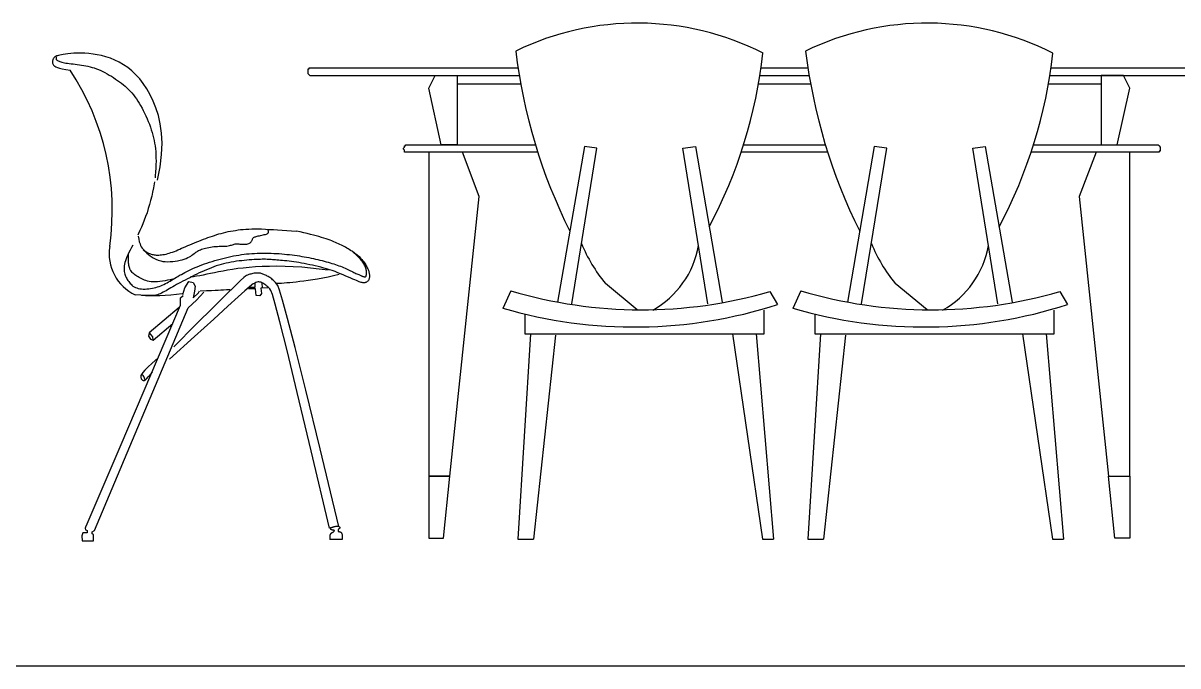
# Model space of a CAD drawing. Header units: millimetres. Extents: x 37301 to 64830, y 24173 to 38860.
# Drawn here: x 57067 to 58911, y 28627 to 29653 of the extents above; entities that cross this region are included whole.
import ezdxf

# ---------------------------------------------------------------- set-up
doc = ezdxf.new("R2010")
doc.units = ezdxf.units.MM
doc.layers.add('www.cad-blocks.net', color=7, linetype='Continuous')

# ---------------------------------------------------------------- blocks, each defined once
blk = doc.blocks.new('A$C30584782')
for p, q in [((8, 774.4), (6.7, 774)), ((9.7, 774.9), (8, 774.4)), ((11.7, 775.4), (9.7, 774.9)), ((14.2, 775.8), (11.7, 775.4)), ((17.2, 776.4), (14.2, 775.8)), ((20.7, 776.9), (17.2, 776.4)), ((24.8, 777.4), (20.7, 776.9)), ((29.4, 777.8), (24.8, 777.4)), ((34.4, 778.2), (29.4, 777.8)), ((39.8, 778.4), (34.4, 778.2)), ((45.6, 778.4), (39.8, 778.4)), ((51.7, 778.3), (45.6, 778.4)), ((58.1, 777.8), (51.7, 778.3)), ((64.8, 777.1), (58.1, 777.8)), ((71.6, 776), (64.8, 777.1)), ((78.5, 774.5), (71.6, 776)), ((85.5, 772.6), (78.5, 774.5)), ((0.1, 765.5), (0, 764.6)), ((0, 764.6), (0, 763.6)), ((0, 763.6), (0.2, 762.6)), ((0.2, 766.4), (0.1, 765.5)), ((0.4, 767.3), (0.2, 766.4)), ((0.2, 762.6), (0.5, 761.6)), ((0.7, 768.1), (0.4, 767.3)), ((0.5, 761.6), (0.9, 760.6)), ((1, 768.8), (0.7, 768.1)), ((0.9, 760.6), (1.6, 759.5)), ((1.4, 769.5), (1, 768.8)), ((1.8, 770.2), (1.4, 769.5)), ((1.6, 759.5), (2.5, 758.5)), ((2.3, 770.8), (1.8, 770.2)), ((2.8, 771.4), (2.3, 770.8)), ((2.5, 758.5), (3.7, 757.5)), ((3.4, 772), (2.8, 771.4)), ((4, 772.5), (3.4, 772)), ((3.7, 757.5), (5.5, 756.5)), ((4.8, 773), (4, 772.5)), ((5.6, 773.5), (4.8, 773)), ((5.5, 756.5), (7.9, 755.4)), ((6.7, 774), (5.6, 773.5)), ((5.9, 772.4), (5.7, 771.3)), ((5.7, 771.3), (5.7, 770.3)), ((5.7, 770.3), (5.8, 769.4)), ((5.8, 769.4), (6.2, 768.6)), ((6.2, 768.6), (6.7, 767.9)), ((6.7, 767.9), (7.4, 767.3)), ((7.4, 767.3), (8.2, 766.7)), ((8.2, 766.7), (9.3, 766.2)), ((9.3, 766.2), (10.5, 765.6)), ((10.5, 765.6), (11.8, 765.1)), ((11.8, 765.1), (13.4, 764.6)), ((13.4, 764.6), (15.1, 764.1)), ((15.1, 764.1), (17.1, 763.6)), ((17.1, 763.6), (19.2, 763.2)), ((19.2, 763.2), (21.6, 762.7)), ((21.6, 762.7), (24.2, 762.3)), ((24.2, 762.3), (26.9, 762)), ((26.9, 762), (29.9, 761.6)), ((29.9, 761.6), (33, 761.2)), ((33, 761.2), (36.3, 760.8)), ((36.3, 760.8), (39.7, 760.4)), ((39.7, 760.4), (43.1, 760)), ((43.1, 760), (46.5, 759.5)), ((46.5, 759.5), (50, 758.9)), ((50, 758.9), (53.4, 758.3)), ((53.4, 758.3), (56.7, 757.5)), ((56.7, 757.5), (60.1, 756.7)), ((60.1, 756.7), (63.5, 755.8)), ((92.6, 770.3), (85.5, 772.6)), ((99.6, 767.4), (92.6, 770.3)), ((106.6, 764), (99.6, 767.4)), ((113.5, 760), (106.6, 764)), ((120.3, 755.4), (113.5, 760)), ((7.9, 755.4), (11.3, 754.4)), ((11.3, 754.4), (15.6, 753.4)), ((15.6, 753.4), (21.2, 752.5)), ((21.2, 752.5), (28.1, 751.5)), ((63.5, 755.8), (66.8, 754.8)), ((66.8, 754.8), (70.2, 753.6)), ((70.2, 753.6), (73.5, 752.3)), ((73.5, 752.3), (77, 750.8)), ((77, 750.8), (80.4, 749.2)), ((80.4, 749.2), (83.9, 747.5)), ((83.9, 747.5), (87.3, 745.6)), ((87.3, 745.6), (90.8, 743.6)), ((90.8, 743.6), (94.2, 741.5)), ((94.2, 741.5), (97.6, 739.4)), ((97.6, 739.4), (100.9, 737.2)), ((126.8, 750.1), (120.3, 755.4)), ((133.2, 744.1), (126.8, 750.1)), ((139.3, 737.3), (133.2, 744.1)), ((409.4, 752.9), (407.8, 752.9)), ((407.8, 752.9), (407.8, 751.2)), ((407.8, 751.2), (407.8, 749.6)), ((407.8, 749.6), (407.8, 747.9)), ((407.8, 747.9), (407.8, 746.2)), ((407.8, 746.2), (409.4, 744.5)), ((411.1, 754.6), (409.4, 754.6)), ((409.4, 754.6), (409.4, 752.9)), ((409.4, 744.5), (411.1, 742.8)), ((743.3, 754.6), (411.1, 754.6)), ((411.1, 742.8), (745.2, 742.8)), ((600.7, 722.7), (610.8, 742.8)), ((610.8, 742.8), (646, 742.8)), ((646, 742.8), (646, 632.1)), ((698.9, 742.8), (745.2, 742.8)), ((743.3, 754.6), (700.7, 754.6)), ((1129.6, 742.8), (1208.1, 742.8)), ((1206.2, 754.6), (1131.3, 754.6)), ((1592.4, 742.8), (1909.4, 742.8)), ((1909.4, 754.6), (1594.2, 754.6)), ((1709.7, 742.8), (1674.5, 742.8)), ((1674.5, 742.8), (1674.5, 632.1)), ((1719.8, 722.7), (1709.7, 742.8)), ((100.9, 737.2), (104.1, 734.9)), ((104.1, 734.9), (107.2, 732.7)), ((107.2, 732.7), (110.2, 730.4)), ((110.2, 730.4), (113.2, 728.1)), ((113.2, 728.1), (116, 725.7)), ((116, 725.7), (118.8, 723.2)), ((118.8, 723.2), (121.5, 720.7)), ((121.5, 720.7), (124.2, 717.9)), ((145.1, 729.8), (139.3, 737.3)), ((150.7, 721.4), (145.1, 729.8)), ((155.9, 712.2), (150.7, 721.4)), ((620.8, 632.1), (600.7, 722.7)), ((646, 729.6), (747.5, 729.6)), ((696.7, 729.6), (747.5, 729.6)), ((1127.3, 729.6), (1210.4, 729.6)), ((1590.2, 729.6), (1674.5, 729.6)), ((1699.7, 632.1), (1719.8, 722.7)), ((124.2, 717.9), (126.7, 715.1)), ((126.7, 715.1), (129.2, 712.1)), ((129.2, 712.1), (131.7, 708.9)), ((131.7, 708.9), (134, 705.6)), ((134, 705.6), (136.4, 702.1)), ((136.4, 702.1), (138.6, 698.5)), ((160.8, 702.1), (155.9, 712.2)), ((165.3, 691), (160.8, 702.1)), ((138.6, 698.5), (140.8, 694.7)), ((140.8, 694.7), (143, 690.8)), ((143, 690.8), (145.1, 686.8)), ((145.1, 686.8), (147.2, 682.6)), ((147.2, 682.6), (149.2, 678.3)), ((169.2, 678.8), (165.3, 691)), ((149.2, 678.3), (151.1, 673.9)), ((151.1, 673.9), (152.9, 669.5)), ((152.9, 669.5), (154.7, 665)), ((154.7, 665), (156.3, 660.6)), ((172.2, 665.5), (169.2, 678.8)), ((174.2, 650.8), (172.2, 665.5)), ((156.3, 660.6), (157.8, 656.2)), ((157.8, 656.2), (159.1, 651.8)), ((159.1, 651.8), (160.4, 647.5)), ((160.4, 647.5), (161.4, 643.3)), ((175, 634.6), (174.2, 650.8)), ((161.4, 643.3), (162.4, 639.1)), ((162.4, 639.1), (163.2, 634.8)), ((163.2, 634.8), (163.8, 630.5)), ((163.8, 630.5), (164.4, 626)), ((174.3, 616.8), (175, 634.6)), ((560.4, 627.1), (562.1, 628.7)), ((560.4, 625.4), (560.4, 627.1)), ((562.1, 628.7), (562.1, 630.4)), ((562.1, 630.4), (563.8, 630.4)), ((563.8, 630.4), (563.8, 632.1)), ((563.8, 632.1), (565.5, 632.1)), ((565.5, 632.1), (771.2, 632.1)), ((646, 632.1), (620.8, 632.1)), ((672.7, 632.1), (771.2, 632.1)), ((849.2, 629.5), (806.5, 380.9)), ((829.1, 378.4), (869.3, 626.9)), ((869.3, 626.9), (849.2, 629.5)), ((1006.4, 626.9), (1026.5, 629.5)), ((1046.6, 378.4), (1006.4, 626.9)), ((1026.5, 629.5), (1069.2, 380.9)), ((1103.4, 632.1), (1234, 632.1)), ((1312, 629.5), (1269.3, 380.9)), ((1291.9, 378.4), (1332.1, 626.9)), ((1332.1, 626.9), (1312, 629.5)), ((1469.2, 626.9), (1489.3, 629.5)), ((1509.4, 378.4), (1469.2, 626.9)), ((1489.3, 629.5), (1532, 380.9)), ((1566.2, 632.1), (1765.1, 632.1)), ((1674.5, 632.1), (1699.7, 632.1)), ((1765.1, 632.1), (1766.8, 630.4)), ((1766.8, 630.4), (1768.5, 628.7)), ((1768.5, 628.7), (1768.5, 627.1)), ((1768.5, 627.1), (1768.5, 625.4)), ((164.4, 626), (164.8, 621.3)), ((164.8, 621.3), (165.1, 616.5)), ((165.1, 616.5), (165.3, 611.4)), ((165.3, 611.4), (165.4, 606.1)), ((171.9, 597.3), (174.3, 616.8)), ((562.1, 623.7), (560.4, 625.4)), ((562.1, 622), (562.1, 623.7)), ((562.1, 620.4), (562.1, 622)), ((563.8, 620.4), (562.1, 620.4)), ((565.5, 620.4), (563.8, 620.4)), ((774.8, 620.4), (565.5, 620.4)), ((654.4, 620.4), (600.7, 620.4)), ((600.7, 620.4), (600.7, 103.6)), ((681.2, 549.9), (654.4, 620.4)), ((774.8, 620.4), (668.9, 620.4)), ((1237.7, 620.4), (1099.5, 620.4)), ((1765.1, 620.4), (1562.4, 620.4)), ((1666.1, 620.4), (1639.3, 549.9)), ((1719.8, 620.4), (1666.1, 620.4)), ((1719.8, 524.7), (1719.8, 620.4)), ((1766.8, 620.4), (1765.1, 620.4)), ((1766.8, 622), (1766.8, 620.4)), ((1768.5, 622), (1766.8, 622)), ((1768.5, 625.4), (1768.5, 623.7)), ((1768.5, 623.7), (1768.5, 622)), ((165.1, 594.8), (164.7, 588.9)), ((165.3, 600.6), (165.1, 594.8)), ((165.4, 606.1), (165.3, 600.6)), ((167.5, 576), (171.9, 597.3)), ((162.9, 573.1), (162.5, 570)), ((164.1, 582.8), (163.8, 579.6)), ((164.7, 588.9), (164.1, 582.8)), ((160, 556.8), (158.5, 550.1)), ((161.3, 563.5), (160, 556.8)), ((162.5, 570), (161.3, 563.5)), ((155, 536.8), (153, 530.3)), ((156.8, 543.5), (155, 536.8)), ((158.5, 550.1), (156.8, 543.5)), ((634.3, 103.6), (681.2, 549.9)), ((1639.3, 549.9), (1686.2, 103.6)), ((148.8, 517.8), (146.6, 511.8)), ((151, 523.9), (148.8, 517.8)), ((153, 530.3), (151, 523.9)), ((1719.8, 103.6), (1719.8, 524.7)), ((142, 500.7), (139.7, 495.4)), ((144.3, 506.1), (142, 500.7)), ((146.6, 511.8), (144.3, 506.1)), ((313.5, 497.8), (318.2, 498)), ((318.2, 498), (323.2, 498)), ((323.2, 498), (328.5, 498)), ((328.5, 498), (334, 497.9)), ((334, 497.9), (339.9, 497.6)), ((137.3, 490.4), (136.3, 488.2)), ((136.6, 486.5), (137.7, 481.5)), ((139.7, 495.4), (137.3, 490.4)), ((137.7, 481.5), (138.7, 477.4)), ((233.9, 478.6), (237.5, 480.1)), ((237.5, 480.1), (241.1, 481.4)), ((241.1, 481.4), (244.7, 482.8)), ((244.7, 482.8), (248.2, 484.1)), ((248.2, 484.1), (251.7, 485.3)), ((251.7, 485.3), (255.3, 486.5)), ((255.3, 486.5), (258.8, 487.7)), ((258.8, 487.7), (262.4, 488.8)), ((262.4, 488.8), (265.9, 489.9)), ((265.9, 489.9), (269.6, 490.9)), ((269.6, 490.9), (273.2, 491.8)), ((273.2, 491.8), (276.9, 492.7)), ((276.9, 492.7), (280.7, 493.6)), ((280.7, 493.6), (284.5, 494.3)), ((284.5, 494.3), (288.3, 495)), ((288.3, 495), (292.3, 495.7)), ((292.3, 495.7), (296.3, 496.3)), ((296.3, 496.3), (300.4, 496.8)), ((300.4, 496.8), (304.6, 497.2)), ((304.6, 497.2), (308.9, 497.5)), ((308.9, 497.5), (313.5, 497.8)), ((318.5, 479.2), (318.8, 480.1)), ((318.8, 480.1), (319.2, 481.1)), ((319.2, 481.1), (319.5, 481.9)), ((319.5, 481.9), (320, 482.7)), ((320, 482.7), (320.5, 483.5)), ((320.5, 483.5), (321.2, 484.1)), ((321.2, 484.1), (322.1, 484.7)), ((322.1, 484.7), (323, 485.2)), ((323, 485.2), (324.2, 485.6)), ((324.2, 485.6), (325.5, 486.1)), ((325.5, 486.1), (326.9, 486.5)), ((326.9, 486.5), (328.6, 486.8)), ((328.6, 486.8), (330.4, 487.2)), ((330.4, 487.2), (332.3, 487.6)), ((332.3, 487.6), (334.3, 487.9)), ((334.3, 487.9), (336.3, 488.3)), ((336.3, 488.3), (338.2, 488.8)), ((338.2, 488.8), (340, 489.2)), ((339.9, 497.6), (346.1, 497.3)), ((340, 489.2), (341.6, 489.8)), ((341.6, 489.8), (342.9, 490.3)), ((342.9, 490.3), (344, 491)), ((344.1, 496.1), (343.2, 497)), ((344, 491), (344.7, 491.7)), ((344.7, 495.1), (344.1, 496.1)), ((345.1, 494.2), (344.7, 495.1)), ((344.7, 491.7), (345.1, 492.5)), ((345.2, 493.3), (345.1, 494.2)), ((345.1, 492.5), (345.2, 493.3)), ((346.1, 497.3), (352.7, 496.9)), ((352.7, 496.9), (359.5, 496.4)), ((359.5, 496.4), (366.6, 495.9)), ((366.6, 495.9), (374, 495.4)), ((374, 495.4), (381.7, 494.9)), ((381.7, 494.9), (389.6, 494.4)), ((395.6, 493.1), (389.6, 494.4)), ((401.3, 491.7), (395.6, 493.1)), ((406.7, 490.5), (401.3, 491.7)), ((411.8, 489.3), (406.7, 490.5)), ((416.6, 488), (411.8, 489.3)), ((421.2, 486.9), (416.6, 488)), ((425.5, 485.7), (421.2, 486.9)), ((429.5, 484.5), (425.5, 485.7)), ((433.3, 483.4), (429.5, 484.5)), ((436.8, 482.2), (433.3, 483.4)), ((440.1, 481), (436.8, 482.2)), ((443.3, 479.9), (440.1, 481)), ((446.2, 478.7), (443.3, 479.9)), ((124.1, 464.2), (122.2, 460.4)), ((126.1, 468.1), (124.1, 464.2)), ((128.2, 472.2), (126.1, 468.1)), ((138.7, 477.4), (139.8, 474)), ((139.8, 474), (140.8, 471.4)), ((140.8, 471.4), (141.9, 469.2)), ((141.9, 469.2), (143, 467.5)), ((143, 467.5), (144.2, 466.1)), ((144.2, 466.1), (145.3, 465)), ((144.7, 464.5), (150.7, 459.3)), ((145.3, 465), (146.4, 463.9)), ((146.4, 463.9), (147.6, 462.9)), ((147.6, 462.9), (148.8, 462)), ((148.8, 462), (149.9, 461.2)), ((149.9, 461.2), (151.1, 460.4)), ((189.2, 460.1), (191.9, 461)), ((191.9, 461), (194.6, 462.1)), ((194.6, 462.1), (197.4, 463.2)), ((197.4, 463.2), (200.2, 464.4)), ((200.2, 464.4), (203.2, 465.7)), ((203.2, 465.7), (206.2, 467)), ((206.2, 467), (209.4, 468.4)), ((209.4, 468.4), (212.7, 469.8)), ((212.7, 469.8), (216.1, 471.3)), ((216.1, 471.3), (219.5, 472.7)), ((219.5, 472.7), (223.1, 474.2)), ((223.1, 474.2), (226.7, 475.7)), ((226.7, 475.7), (230.3, 477.2)), ((229, 460.7), (230.4, 461.6)), ((230.3, 477.2), (233.9, 478.6)), ((230.4, 461.6), (231.8, 462.5)), ((231.8, 462.5), (233.2, 463.3)), ((233.2, 463.3), (234.7, 464)), ((234.7, 464), (236.3, 464.7)), ((236.3, 464.7), (238, 465.4)), ((238, 465.4), (239.9, 466)), ((239.9, 466), (242.1, 466.6)), ((242.1, 466.6), (244.4, 467.3)), ((244.4, 467.3), (246.9, 467.8)), ((246.9, 467.8), (249.5, 468.4)), ((249.5, 468.4), (252.3, 468.9)), ((252.3, 468.9), (255, 469.3)), ((255, 469.3), (257.9, 469.7)), ((257.9, 469.7), (260.7, 469.9)), ((260.7, 469.9), (263.4, 470.1)), ((263.4, 470.1), (266.2, 470.2)), ((266.2, 470.2), (268.8, 470.3)), ((268.8, 470.3), (271.4, 470.4)), ((271.4, 470.4), (273.9, 470.5)), ((273.9, 470.5), (276.3, 470.6)), ((276.3, 470.6), (278.5, 470.7)), ((278.5, 470.7), (280.6, 471)), ((280.6, 471), (282.5, 471.3)), ((282.5, 471.3), (284.3, 471.8)), ((284.3, 471.8), (285.9, 472.2)), ((285.9, 472.2), (287.4, 472.7)), ((287.4, 472.7), (288.9, 473.2)), ((288.9, 473.2), (290.2, 473.6)), ((290.2, 473.6), (291.5, 474)), ((291.5, 474), (292.8, 474.2)), ((292.8, 474.2), (294, 474.3)), ((294, 474.3), (295.2, 474.3)), ((295.2, 474.3), (296.4, 474.2)), ((296.4, 474.2), (297.7, 474)), ((297.7, 474), (299, 473.8)), ((299, 473.8), (300.3, 473.7)), ((300.3, 473.7), (301.8, 473.5)), ((301.8, 473.5), (303.3, 473.4)), ((303.3, 473.4), (305, 473.4)), ((305, 473.4), (306.7, 473.4)), ((306.7, 473.4), (308.5, 473.6)), ((308.5, 473.6), (310.2, 473.8)), ((310.2, 473.8), (311.8, 474.2)), ((311.8, 474.2), (313.4, 474.6)), ((313.4, 474.6), (314.7, 475.2)), ((314.7, 475.2), (315.9, 475.8)), ((315.9, 475.8), (316.8, 476.6)), ((316.8, 476.6), (317.5, 477.4)), ((317.5, 477.4), (318, 478.3)), ((318, 478.3), (318.5, 479.2)), ((449, 477.6), (446.2, 478.7)), ((451.7, 476.4), (449, 477.6)), ((454.2, 475.3), (451.7, 476.4)), ((456.6, 474.2), (454.2, 475.3)), ((459, 473.1), (456.6, 474.2)), ((461.3, 472.1), (459, 473.1)), ((463.5, 471), (461.3, 472.1)), ((465.6, 469.9), (463.5, 471)), ((467.8, 468.7), (465.6, 469.9)), ((469.8, 467.5), (467.8, 468.7)), ((471.9, 466.3), (469.8, 467.5)), ((473.9, 465), (471.9, 466.3)), ((476, 463.7), (473.9, 465)), ((478, 462.3), (476, 463.7)), ((478.7, 462.9), (483, 459.5)), ((115.7, 444.2), (115, 441.5)), ((116.5, 447.1), (115.7, 444.2)), ((117.6, 450.2), (116.5, 447.1)), ((119, 453.4), (117.6, 450.2)), ((120.5, 456.8), (119, 453.4)), ((122.2, 460.4), (120.5, 456.8)), ((121.2, 455.2), (121.3, 457)), ((121.2, 453.3), (121.2, 455.2)), ((121.2, 451.4), (121.2, 453.3)), ((121.2, 449.4), (121.2, 451.4)), ((121.2, 447.4), (121.2, 449.4)), ((121.3, 445.5), (121.2, 447.4)), ((121.4, 443.5), (121.3, 445.5)), ((121.7, 441.6), (121.4, 443.5)), ((150.7, 459.3), (156, 455.1)), ((151.1, 460.4), (152.4, 459.7)), ((152.4, 459.7), (153.6, 459.1)), ((153.6, 459.1), (154.9, 458.6)), ((154.9, 458.6), (156.3, 458.1)), ((156, 455.1), (160.8, 451.9)), ((156.3, 458.1), (157.7, 457.6)), ((157.7, 457.6), (159.1, 457.2)), ((159.1, 457.2), (160.7, 456.9)), ((160.7, 456.9), (162.3, 456.6)), ((160.8, 451.9), (165.1, 449.6)), ((162.3, 456.6), (164, 456.4)), ((164, 456.4), (165.8, 456.3)), ((165.1, 449.6), (169, 447.9)), ((165.8, 456.3), (167.7, 456.3)), ((167.7, 456.3), (169.8, 456.3)), ((169, 447.9), (172.8, 446.8)), ((169.8, 456.3), (171.9, 456.4)), ((171.9, 456.4), (174.2, 456.6)), ((172.8, 446.8), (176.4, 446.2)), ((174.2, 456.6), (176.5, 457)), ((176.4, 446.2), (180.2, 445.8)), ((176.5, 457), (179, 457.4)), ((179, 457.4), (181.5, 457.9)), ((180.2, 445.8), (184, 445.7)), ((181.5, 457.9), (184, 458.5)), ((184, 458.5), (186.6, 459.2)), ((184, 445.7), (188, 445.8)), ((186.6, 459.2), (189.2, 460.1)), ((188, 445.8), (192, 446.1)), ((192, 446.1), (196, 446.5)), ((196, 446.5), (199.9, 447.1)), ((199.9, 447.1), (203.7, 447.9)), ((203.7, 447.9), (207.2, 448.7)), ((207.2, 448.7), (210.5, 449.8)), ((210.5, 449.8), (213.5, 450.9)), ((213.5, 450.9), (216.2, 452.1)), ((216.2, 452.1), (218.6, 453.3)), ((218.6, 453.3), (220.7, 454.7)), ((220.7, 454.7), (222.7, 456)), ((222.7, 456), (224.4, 457.2)), ((224.4, 457.2), (226.1, 458.5)), ((226.1, 458.5), (227.6, 459.6)), ((227.6, 459.6), (229, 460.7)), ((242.5, 442.1), (246.5, 443.5)), ((246.5, 443.5), (250.6, 444.8)), ((250.6, 444.8), (254.8, 446.2)), ((254.8, 446.2), (259, 447.4)), ((259, 447.4), (263.3, 448.7)), ((263.3, 448.7), (267.6, 449.9)), ((267.6, 449.9), (271.9, 451)), ((271.9, 451), (276.3, 452)), ((277.2, 443.3), (273.2, 442.3)), ((276.3, 452), (280.6, 453)), ((281.3, 444.1), (277.2, 443.3)), ((280.6, 453), (284.9, 454)), ((285.4, 444.9), (281.3, 444.1)), ((284.9, 454), (289.1, 454.8)), ((289.6, 445.6), (285.4, 444.9)), ((289.1, 454.8), (293.3, 455.6)), ((293.8, 446.3), (289.6, 445.6)), ((293.3, 455.6), (297.5, 456.3)), ((298, 446.8), (293.8, 446.3)), ((297.5, 456.3), (301.7, 457)), ((302.2, 447.3), (298, 446.8)), ((301.7, 457), (305.9, 457.5)), ((306.3, 447.7), (302.2, 447.3)), ((305.9, 457.5), (310, 458)), ((310.4, 448.1), (306.3, 447.7)), ((310, 458), (314.2, 458.4)), ((314.3, 448.4), (310.4, 448.1)), ((314.2, 458.4), (318.5, 458.7)), ((318.2, 448.7), (314.3, 448.4)), ((321.9, 449), (318.2, 448.7)), ((318.5, 458.7), (322.8, 459)), ((325.4, 449.2), (321.9, 449)), ((322.8, 459), (327.1, 459.2)), ((328.8, 449.3), (325.4, 449.2)), ((327.1, 459.2), (331.5, 459.3)), ((332, 449.4), (328.8, 449.3)), ((331.5, 459.3), (335.8, 459.4)), ((335, 449.5), (332, 449.4)), ((337.7, 449.5), (335, 449.5)), ((335.8, 459.4), (340.2, 459.4)), ((340.3, 449.5), (337.7, 449.5)), ((340.2, 459.4), (344.6, 459.3)), ((342.6, 449.4), (340.3, 449.5)), ((344.8, 449.3), (342.6, 449.4)), ((344.6, 459.3), (349, 459.2)), ((347, 449.2), (344.8, 449.3)), ((349.1, 449.1), (347, 449.2)), ((349, 459.2), (353.3, 459)), ((351.3, 448.9), (349.1, 449.1)), ((353.5, 448.7), (351.3, 448.9)), ((353.3, 459), (357.6, 458.8)), ((355.9, 448.5), (353.5, 448.7)), ((358.5, 448.3), (355.9, 448.5)), ((357.6, 458.8), (361.9, 458.5)), ((361.2, 448.1), (358.5, 448.3)), ((364.2, 447.8), (361.2, 448.1)), ((361.9, 458.5), (366.1, 458.1)), ((367.3, 447.6), (364.2, 447.8)), ((366.1, 458.1), (370.3, 457.8)), ((370.6, 447.3), (367.3, 447.6)), ((370.3, 457.8), (374.4, 457.4)), ((374.1, 446.9), (370.6, 447.3)), ((377.7, 446.5), (374.1, 446.9)), ((374.4, 457.4), (378.5, 456.9)), ((381.5, 446), (377.7, 446.5)), ((378.5, 456.9), (382.5, 456.4)), ((385.4, 445.5), (381.5, 446)), ((382.5, 456.4), (386.5, 455.9)), ((389.4, 444.9), (385.4, 445.5)), ((386.5, 455.9), (390.5, 455.4)), ((393.5, 444.2), (389.4, 444.9)), ((390.5, 455.4), (394.3, 454.8)), ((397.7, 443.4), (393.5, 444.2)), ((394.3, 454.8), (398.2, 454.2)), ((402, 442.6), (397.7, 443.4)), ((398.2, 454.2), (401.9, 453.5)), ((401.9, 453.5), (405.7, 452.8)), ((406.4, 441.8), (402, 442.6)), ((405.7, 452.8), (409.4, 452.1)), ((409.4, 452.1), (413, 451.4)), ((413, 451.4), (416.6, 450.6)), ((416.6, 450.6), (420.1, 449.9)), ((420.1, 449.9), (423.6, 449.1)), ((423.6, 449.1), (427, 448.2)), ((427, 448.2), (430.4, 447.4)), ((430.4, 447.4), (433.7, 446.5)), ((433.7, 446.5), (437, 445.7)), ((437, 445.7), (440.1, 444.8)), ((440.1, 444.8), (443.2, 443.9)), ((443.2, 443.9), (446.2, 443)), ((446.2, 443), (449.1, 442.1)), ((481.8, 459.4), (479.9, 460.9)), ((483.7, 457.9), (481.8, 459.4)), ((483, 459.5), (486.6, 456.6)), ((485.4, 456.3), (483.7, 457.9)), ((487.2, 454.7), (485.4, 456.3)), ((486.6, 456.6), (489.5, 453.9)), ((488.8, 453.1), (487.2, 454.7)), ((490.3, 451.5), (488.8, 453.1)), ((489.5, 453.9), (492, 451.5)), ((491.8, 449.9), (490.3, 451.5)), ((493.1, 448.2), (491.8, 449.9)), ((492, 451.5), (494, 449.3)), ((494.4, 446.6), (493.1, 448.2)), ((494, 449.3), (495.6, 447.3)), ((495.5, 444.9), (494.4, 446.6)), ((496.6, 443.3), (495.5, 444.9)), ((495.6, 447.3), (497, 445.4)), ((497.5, 441.7), (496.6, 443.3)), ((497, 445.4), (498.1, 443.7)), ((498.1, 443.7), (499.2, 442)), ((114.4, 436.5), (114.3, 434.1)), ((114.3, 434.1), (114.4, 432)), ((114.6, 438.9), (114.4, 436.5)), ((114.4, 432), (114.7, 429.9)), ((115, 441.5), (114.6, 438.9)), ((114.7, 429.9), (115.1, 427.9)), ((115.1, 427.9), (115.6, 426)), ((115.6, 426), (116.2, 424.2)), ((116.2, 424.2), (116.9, 422.4)), ((122, 439.8), (121.7, 441.6)), ((122.3, 438), (122, 439.8)), ((122.8, 436.2), (122.3, 438)), ((123.4, 434.6), (122.8, 436.2)), ((124.2, 432.9), (123.4, 434.6)), ((125, 431.4), (124.2, 432.9)), ((126, 430), (125, 431.4)), ((127.1, 428.6), (126, 430)), ((128.4, 427.3), (127.1, 428.6)), ((129.8, 426.1), (128.4, 427.3)), ((131.3, 424.9), (129.8, 426.1)), ((133, 423.8), (131.3, 424.9)), ((203.1, 423.9), (205.8, 425.4)), ((205.8, 425.4), (208.6, 427)), ((208.6, 427), (211.5, 428.5)), ((211.5, 428.5), (214.5, 430.1)), ((214.5, 430.1), (217.6, 431.6)), ((217.6, 431.6), (220.8, 433.2)), ((220.8, 433.2), (224.2, 434.7)), ((224.2, 434.7), (227.6, 436.2)), ((230.6, 425.8), (226.7, 423.9)), ((227.6, 436.2), (231.2, 437.7)), ((234.5, 427.7), (230.6, 425.8)), ((231.2, 437.7), (234.9, 439.2)), ((238.4, 429.5), (234.5, 427.7)), ((234.9, 439.2), (238.6, 440.7)), ((240.6, 424.3), (235.1, 423.2)), ((242.3, 431.2), (238.4, 429.5)), ((238.6, 440.7), (242.5, 442.1)), ((246.3, 425.5), (240.6, 424.3)), ((246.2, 432.9), (242.3, 431.2)), ((250, 434.5), (246.2, 432.9)), ((252.3, 426.8), (246.3, 425.5)), ((253.9, 436), (250, 434.5)), ((258.7, 428.1), (252.3, 426.8)), ((257.7, 437.5), (253.9, 436)), ((261.5, 438.8), (257.7, 437.5)), ((265.3, 429.5), (258.7, 428.1)), ((265.4, 440.1), (261.5, 438.8)), ((272.3, 430.8), (265.3, 429.5)), ((269.2, 441.2), (265.4, 440.1)), ((273.2, 442.3), (269.2, 441.2)), ((279.7, 432.1), (272.3, 430.8)), ((287.5, 433.4), (279.7, 432.1)), ((295.8, 434.6), (287.5, 433.4)), ((304.6, 435.6), (295.8, 434.6)), ((314, 436.5), (304.6, 435.6)), ((311.6, 424.3), (310, 423.6)), ((313.3, 425), (311.6, 424.3)), ((315, 425.5), (313.3, 425)), ((324.1, 437.3), (314, 436.5)), ((316.7, 426), (315, 425.5)), ((318.4, 426.5), (316.7, 426)), ((320.1, 426.8), (318.4, 426.5)), ((321.8, 427.1), (320.1, 426.8)), ((323.4, 427.3), (321.8, 427.1)), ((325, 427.5), (323.4, 427.3)), ((334.9, 437.8), (324.1, 437.3)), ((326.4, 427.5), (325, 427.5)), ((327.9, 427.5), (326.4, 427.5)), ((329.3, 427.5), (327.9, 427.5)), ((330.6, 427.3), (329.3, 427.5)), ((332, 427.1), (330.6, 427.3)), ((333.3, 426.8), (332, 427.1)), ((334.7, 426.4), (333.3, 426.8)), ((336, 425.9), (334.7, 426.4)), ((346.4, 438.2), (334.9, 437.8)), ((337.4, 425.4), (336, 425.9)), ((338.8, 424.8), (337.4, 425.4)), ((340.2, 424.2), (338.8, 424.8)), ((341.6, 423.5), (340.2, 424.2)), ((358.5, 438.3), (346.4, 438.2)), ((371.3, 438.1), (358.5, 438.3)), ((384.5, 437.6), (371.3, 438.1)), ((398, 436.7), (384.5, 437.6)), ((411.9, 435.5), (398, 436.7)), ((410.8, 440.9), (406.4, 441.8)), ((415.2, 439.9), (410.8, 440.9)), ((425.9, 433.9), (411.9, 435.5)), ((419.7, 438.9), (415.2, 439.9)), ((424.2, 437.8), (419.7, 438.9)), ((428.6, 436.7), (424.2, 437.8)), ((440.1, 431.9), (425.9, 433.9)), ((433.1, 435.5), (428.6, 436.7)), ((437.6, 434.2), (433.1, 435.5)), ((442.2, 432.9), (437.6, 434.2)), ((446.7, 431.4), (442.2, 432.9)), ((451.2, 429.8), (446.7, 431.4)), ((457.9, 425.1), (448.9, 423)), ((449.1, 442.1), (451.9, 441.1)), ((455.7, 428.1), (451.2, 429.8)), ((451.9, 441.1), (454.6, 440.2)), ((454.6, 440.2), (457.2, 439.3)), ((460.1, 426.4), (455.7, 428.1)), ((457.2, 439.3), (459.8, 438.3)), ((459.8, 438.3), (462.3, 437.3)), ((464.4, 424.6), (460.1, 426.4)), ((462.3, 437.3), (464.7, 436.3)), ((468.6, 422.8), (464.4, 424.6)), ((464.7, 436.3), (467.1, 435.3)), ((467.1, 435.3), (469.3, 434.3)), ((469.3, 434.3), (471.5, 433.3)), ((471.5, 433.3), (473.7, 432.3)), ((473.7, 432.3), (475.7, 431.3)), ((475.7, 431.3), (477.7, 430.3)), ((477.7, 430.3), (479.6, 429.4)), ((479.6, 429.4), (481.3, 428.6)), ((481.3, 428.6), (483, 427.7)), ((483, 427.7), (484.6, 427)), ((484.6, 427), (486.2, 426.3)), ((486.2, 426.3), (487.6, 425.6)), ((487.6, 425.6), (488.9, 425)), ((488.9, 425), (490.1, 424.5)), ((490.1, 424.5), (491.3, 424)), ((498.4, 440.1), (497.5, 441.7)), ((499.1, 438.5), (498.4, 440.1)), ((499.8, 437), (499.1, 438.5)), ((499.2, 442), (500.2, 440.4)), ((500.3, 435.4), (499.8, 437)), ((500.2, 440.4), (501.1, 438.8)), ((500.7, 434), (500.3, 435.4)), ((501.1, 432.6), (500.7, 434)), ((501.1, 438.8), (501.9, 437.3)), ((501.3, 431.2), (501.1, 432.6)), ((501.1, 423.9), (501.3, 424.7)), ((501.5, 429.9), (501.3, 431.2)), ((501.3, 424.7), (501.4, 425.5)), ((501.4, 425.5), (501.6, 426.5)), ((501.6, 428.7), (501.5, 429.9)), ((501.6, 427.6), (501.6, 428.7)), ((501.6, 426.5), (501.6, 427.6)), ((501.9, 437.3), (502.7, 435.8)), ((502.7, 435.8), (503.4, 434.4)), ((503.4, 434.4), (504, 433)), ((504, 433), (504.5, 431.6)), ((504.5, 431.6), (504.9, 430.3)), ((504.9, 430.3), (505.3, 429)), ((505.3, 429), (505.7, 427.7)), ((505.7, 427.7), (505.9, 426.4)), ((505.9, 426.4), (506.1, 425.2)), ((506.1, 425.2), (506.2, 424)), ((116.9, 422.4), (117.7, 420.7)), ((117.7, 420.7), (118.6, 419.1)), ((118.6, 419.1), (119.5, 417.5)), ((119.5, 417.5), (120.6, 415.9)), ((120.6, 415.9), (121.7, 414.3)), ((121.7, 414.3), (122.9, 412.7)), ((122.9, 412.7), (124.1, 411.1)), ((124.1, 411.1), (125.5, 409.6)), ((125.5, 409.6), (127, 408.2)), ((127, 408.2), (128.6, 406.8)), ((128.6, 406.8), (130.4, 405.6)), ((130.4, 405.6), (132.4, 404.6)), ((134.7, 422.7), (133, 423.8)), ((136.6, 421.6), (134.7, 422.7)), ((138.5, 420.6), (136.6, 421.6)), ((140.5, 419.5), (138.5, 420.6)), ((142.5, 418.5), (140.5, 419.5)), ((144.6, 417.4), (142.5, 418.5)), ((146.8, 416.4), (144.6, 417.4)), ((149.2, 415.5), (146.8, 416.4)), ((151.7, 414.7), (149.2, 415.5)), ((154.4, 414), (151.7, 414.7)), ((157.4, 413.6), (154.4, 414)), ((160.6, 413.3), (157.4, 413.6)), ((164.1, 413.3), (160.6, 413.3)), ((167.8, 413.6), (164.1, 413.3)), ((167.7, 405.4), (170.4, 406.3)), ((171.7, 414), (167.8, 413.6)), ((170.4, 406.3), (172.9, 407.3)), ((175.7, 414.6), (171.7, 414)), ((172.9, 407.3), (175.4, 408.4)), ((175.4, 408.4), (177.9, 409.5)), ((179.7, 415.3), (175.7, 414.6)), ((177.9, 409.5), (180.4, 410.7)), ((183.7, 416.1), (179.7, 415.3)), ((180.4, 410.7), (182.9, 412)), ((182.9, 412), (185.3, 413.4)), ((187.7, 416.9), (183.7, 416.1)), ((185.3, 413.4), (187.8, 414.8)), ((191.5, 417.8), (187.7, 416.9)), ((187.8, 414.8), (190.2, 416.2)), ((192.1, 405.7), (189.2, 404)), ((190.2, 416.2), (192.7, 417.7)), ((195.1, 407.4), (192.1, 405.7)), ((192.7, 417.7), (195.2, 419.2)), ((198.2, 409.1), (195.1, 407.4)), ((195.2, 419.2), (197.8, 420.8)), ((197.8, 420.8), (200.4, 422.3)), ((201.4, 410.9), (198.2, 409.1)), ((200.4, 422.3), (203.1, 423.9)), ((204.7, 412.7), (201.4, 410.9)), ((208.2, 414.5), (204.7, 412.7)), ((211.7, 416.3), (208.2, 414.5)), ((211.3, 403.9), (218, 414.2)), ((215.4, 418.2), (211.7, 416.3)), ((219.1, 420.1), (215.4, 418.2)), ((218, 414.2), (224.6, 412.4)), ((222.9, 422), (219.1, 420.1)), ((225, 421.7), (220.4, 421.3)), ((226.7, 423.9), (222.9, 422)), ((224.6, 412.4), (227.6, 406.4)), ((229.9, 422.4), (225, 421.7)), ((227.6, 406.4), (227, 398.5)), ((235.1, 423.2), (229.9, 422.4)), ((291.1, 406.8), (277.2, 393.1)), ((300.1, 415.4), (291.1, 406.8)), ((305.4, 420.3), (300.1, 415.4)), ((308.3, 422.6), (305.4, 420.3)), ((310, 423.6), (308.3, 422.6)), ((318.2, 408.5), (314.1, 405.2)), ((320.7, 410.3), (318.2, 408.5)), ((322.9, 411.5), (320.7, 410.3)), ((324.8, 412.4), (322.9, 411.5)), ((323.2, 410.7), (323.2, 404.4)), ((326.5, 413), (324.8, 412.4)), ((328.2, 413.3), (326.5, 413)), ((329.7, 413.4), (328.2, 413.3)), ((331.2, 413.2), (329.7, 413.4)), ((332.7, 412.8), (331.2, 413.2)), ((334.2, 412.1), (332.7, 412.8)), ((335.8, 411.4), (334.2, 412.1)), ((335.1, 403.6), (334.6, 411.8)), ((337.4, 410.4), (335.8, 411.4)), ((339, 409.3), (337.4, 410.4)), ((340.6, 408.1), (339, 409.3)), ((342.3, 406.8), (340.6, 408.1)), ((343, 422.7), (341.6, 423.5)), ((343.9, 405.3), (342.3, 406.8)), ((344.4, 421.9), (343, 422.7)), ((345.8, 421.1), (344.4, 421.9)), ((347.2, 420.2), (345.8, 421.1)), ((348.6, 419.2), (347.2, 420.2)), ((350.1, 418.1), (348.6, 419.2)), ((351.5, 416.9), (350.1, 418.1)), ((353, 415.6), (351.5, 416.9)), ((354.6, 414.1), (353, 415.6)), ((356.1, 412.4), (354.6, 414.1)), ((357.8, 410.5), (356.1, 412.4)), ((361.4, 410.8), (357, 410.6)), ((359.7, 407.6), (357.8, 410.5)), ((362.6, 400.3), (359.7, 407.6)), ((365.7, 411.1), (361.4, 410.8)), ((370, 411.3), (365.7, 411.1)), ((374.4, 411.7), (370, 411.3)), ((379, 412.1), (374.4, 411.7)), ((383.8, 412.5), (379, 412.1)), ((389.1, 413.1), (383.8, 412.5)), ((394.9, 413.8), (389.1, 413.1)), ((401.2, 414.6), (394.9, 413.8)), ((408.1, 415.5), (401.2, 414.6)), ((415.5, 416.6), (408.1, 415.5)), ((423.4, 417.9), (415.5, 416.6)), ((431.6, 419.4), (423.4, 417.9)), ((440.1, 421.1), (431.6, 419.4)), ((448.9, 423), (440.1, 421.1)), ((472.6, 421.1), (468.6, 422.8)), ((476.3, 419.5), (472.6, 421.1)), ((479.7, 417.9), (476.3, 419.5)), ((482.8, 416.6), (479.7, 417.9)), ((485.5, 415.4), (482.8, 416.6)), ((487.8, 414.5), (485.5, 415.4)), ((489.8, 413.7), (487.8, 414.5)), ((491.5, 413.1), (489.8, 413.7)), ((491.3, 424), (492.3, 423.6)), ((493, 412.6), (491.5, 413.1)), ((492.3, 423.6), (493.2, 423.2)), ((494.3, 412.2), (493, 412.6)), ((493.2, 423.2), (494, 422.8)), ((494, 422.8), (494.8, 422.5)), ((495.5, 412), (494.3, 412.2)), ((494.8, 422.5), (495.5, 422.3)), ((495.5, 422.3), (496.1, 422.1)), ((496.6, 411.9), (495.5, 412)), ((496.1, 422.1), (496.6, 421.9)), ((496.6, 421.9), (497.1, 421.8)), ((497.6, 411.9), (496.6, 411.9)), ((497.1, 421.8), (497.6, 421.6)), ((497.6, 421.6), (498.1, 421.6)), ((498.6, 412), (497.6, 411.9)), ((498.1, 421.6), (498.5, 421.5)), ((498.5, 421.5), (498.9, 421.5)), ((499.5, 412.2), (498.6, 412)), ((498.9, 421.5), (499.3, 421.6)), ((499.3, 421.6), (499.6, 421.7)), ((500.4, 412.4), (499.5, 412.2)), ((499.6, 421.7), (500, 421.9)), ((500, 421.9), (500.3, 422.2)), ((500.3, 422.2), (500.6, 422.7)), ((501.2, 412.8), (500.4, 412.4)), ((500.6, 422.7), (500.8, 423.2)), ((500.8, 423.2), (501.1, 423.9)), ((502, 413.3), (501.2, 412.8)), ((502.7, 413.8), (502, 413.3)), ((503.4, 414.4), (502.7, 413.8)), ((504, 415.1), (503.4, 414.4)), ((504.5, 415.9), (504, 415.1)), ((504.9, 416.7), (504.5, 415.9)), ((505.3, 417.6), (504.9, 416.7)), ((505.6, 418.6), (505.3, 417.6)), ((505.9, 419.6), (505.6, 418.6)), ((506.1, 420.7), (505.9, 419.6)), ((506.2, 421.7), (506.1, 420.7)), ((506.2, 424), (506.2, 422.9)), ((506.2, 422.9), (506.2, 421.7)), ((933.7, 368.9), (882.7, 411)), ((1396.5, 368.9), (1345.6, 411)), ((141, 392.2), (132.3, 392.8)), ((132.4, 404.6), (134.5, 403.7)), ((134.5, 403.7), (136.9, 403)), ((136.9, 403), (139.5, 402.5)), ((139.5, 402.5), (142.2, 402.1)), ((148.1, 391.8), (141, 392.2)), ((142.2, 402.1), (145, 402)), ((148.7, 391.3), (142.4, 391.9)), ((145, 402), (148, 402)), ((148, 402), (150.9, 402.1)), ((153.9, 391.6), (148.1, 391.8)), ((155.8, 391.1), (148.7, 391.3)), ((150.9, 402.1), (153.9, 402.4)), ((153.9, 402.4), (156.8, 402.8)), ((158.4, 391.6), (153.9, 391.6)), ((163.4, 391), (155.8, 391.1)), ((156.8, 402.8), (159.6, 403.3)), ((162.1, 391.9), (158.4, 391.6)), ((159.6, 403.3), (162.4, 403.9)), ((165.1, 392.3), (162.1, 391.9)), ((162.4, 403.9), (165.1, 404.6)), ((171.6, 391.3), (163.4, 391)), ((165.1, 404.6), (167.7, 405.4)), ((167.6, 392.9), (165.1, 392.3)), ((169.8, 393.6), (167.6, 392.9)), ((172.1, 394.5), (169.8, 393.6)), ((180.2, 391.7), (171.6, 391.3)), ((174.3, 395.6), (172.1, 394.5)), ((176.6, 396.8), (174.3, 395.6)), ((179, 398), (176.6, 396.8)), ((181.4, 399.4), (179, 398)), ((189, 392.4), (180.2, 391.7)), ((183.9, 400.9), (181.4, 399.4)), ((186.5, 402.4), (183.9, 400.9)), ((189.2, 404), (186.5, 402.4)), ((198, 393.2), (189, 392.4)), ((207.1, 394.3), (198, 393.2)), ((204.2, 387.9), (208.7, 391.5)), ((204.2, 376.4), (204.2, 387.9)), ((208.3, 393.1), (211.3, 403.9)), ((227, 398.5), (224.6, 388.2)), ((224.6, 388.2), (233.1, 396.1)), ((230, 384.4), (241.6, 396.8)), ((233.1, 396.1), (234.9, 399.1)), ((246.1, 398.9), (236.1, 398.5)), ((253.8, 399.2), (246.1, 398.9)), ((259.9, 399.5), (253.8, 399.2)), ((277.2, 393.1), (257.2, 373.2)), ((264.7, 399.7), (259.9, 399.5)), ((269, 400), (264.7, 399.7)), ((273.2, 400.2), (269, 400)), ((278, 400.5), (273.2, 400.2)), ((283.8, 400.9), (278, 400.5)), ((296.4, 389.6), (280.2, 374.9)), ((307.3, 399.3), (296.4, 389.6)), ((314.1, 405.2), (307.3, 399.3)), ((324.3, 402.1), (312.8, 402.1)), ((323.2, 404.4), (313.1, 404.6)), ((325.5, 391.9), (324.3, 402.1)), ((331, 391.3), (325.5, 391.9)), ((334, 394.9), (331, 391.3)), ((343.7, 403.9), (332.8, 403.3)), ((332.8, 403.3), (334, 394.9)), ((345.4, 403.8), (343.9, 405.3)), ((347, 402.3), (345.4, 403.8)), ((348.6, 399.9), (347, 402.3)), ((351.2, 393.3), (348.6, 399.9)), ((355.7, 377.9), (351.2, 393.3)), ((367.5, 384.2), (362.6, 400.3)), ((731.9, 399.1), (719, 370.8)), ((1145.4, 397.9), (1157.5, 377.2)), ((1194.7, 399.1), (1181.9, 370.8)), ((1608.3, 397.9), (1620.4, 377.2)), ((67.1, 16.5), (216.7, 371.9)), ((109.8, 153.7), (204.2, 376.4)), ((202.1, 372.4), (154.2, 331.9)), ((216.7, 371.9), (230, 384.4)), ((257.2, 373.2), (229.7, 345.8)), ((280.2, 374.9), (257.4, 354.2)), ((363.1, 349.6), (355.7, 377.9)), ((375.5, 355), (367.5, 384.2)), ((257.4, 354.2), (226.7, 326.3)), ((387.5, 308.6), (375.5, 355)), ((754.4, 360.8), (754.4, 330.7)), ((1136.1, 330.7), (1136.1, 368.3)), ((1217.2, 360.8), (1217.2, 330.7)), ((1599, 330.7), (1599, 368.3)), ((154.2, 331.9), (153.5, 326.7)), ((160.3, 325.7), (155.2, 332.2)), ((160.7, 320.2), (192.1, 347.1)), ((229.7, 345.8), (193.6, 309.7)), ((374.5, 304), (363.1, 349.6)), ((153.5, 326.7), (156.5, 322.2)), ((156.5, 322.2), (160.7, 320.2)), ((161, 320.9), (160.3, 325.7)), ((226.7, 326.3), (187, 290)), ((763.1, 330.7), (742.9, 3.1)), ((754.4, 330.7), (1136.1, 330.7)), ((803.3, 328.2), (768, 3.1)), ((1085.9, 330.7), (1133.8, 3.1)), ((1123.6, 330.7), (1151.3, 3.1)), ((1226, 330.7), (1205.8, 3.1)), ((1217.2, 330.7), (1599, 330.7)), ((1266.1, 328.2), (1230.8, 3.1)), ((1548.8, 330.7), (1596.6, 3.1)), ((1586.4, 330.7), (1614.1, 3.1)), ((390.8, 236.8), (374.5, 304)), ((404.4, 240.7), (387.5, 308.6)), ((152.3, 277.3), (147.4, 272.3)), ((159.2, 283.7), (152.3, 277.3)), ((168.5, 291.8), (159.2, 283.7)), ((141.3, 263.9), (141, 262.6)), ((141, 262.6), (141.1, 261.6)), ((141.1, 261.6), (141.3, 260.7)), ((142.2, 265.9), (141.3, 263.9)), ((141.3, 260.7), (141.5, 260)), ((141.5, 260), (141.7, 259.4)), ((141.7, 259.4), (141.9, 258.8)), ((141.9, 258.8), (142.2, 258.4)), ((143, 265.5), (142.1, 265.6)), ((144.1, 268.6), (142.2, 265.9)), ((142.2, 258.4), (142.4, 258)), ((144.1, 264.8), (143, 265.5)), ((147.4, 272.3), (144.1, 268.6)), ((145, 263.9), (144.1, 264.8)), ((145.8, 262.7), (145, 263.9)), ((146.4, 261.3), (145.8, 262.7)), ((146.9, 259.7), (146.4, 261.3)), ((147.4, 258.1), (146.9, 259.7)), ((149, 257.7), (150.6, 259.3)), ((150.6, 259.3), (152.9, 261.7)), ((152.9, 261.7), (155.9, 264.9)), ((155.9, 264.9), (159.9, 269.1)), ((142.4, 258), (142.7, 257.7)), ((142.7, 257.7), (143.1, 257.3)), ((143.1, 257.3), (143.4, 257)), ((143.4, 257), (143.8, 256.8)), ((143.8, 256.8), (144.2, 256.5)), ((144.2, 256.5), (144.6, 256.3)), ((144.6, 256.3), (145.1, 256.1)), ((145.1, 256.1), (145.5, 256)), ((145.5, 256), (145.9, 255.9)), ((145.9, 255.9), (146.2, 255.9)), ((146.2, 255.9), (146.6, 255.9)), ((146.6, 255.9), (147.1, 256.1)), ((147.1, 256.1), (147.9, 256.7)), ((147.9, 256.7), (147.4, 258.1)), ((147.9, 256.7), (149, 257.7)), ((427.4, 147), (404.4, 240.7)), ((413, 143.7), (390.8, 236.8)), ((53.7, 23.7), (109.8, 153.7)), ((442.2, 20.4), (413, 143.7)), ((457.3, 23.2), (427.4, 147)), ((600.7, 103.6), (634.3, 103.6)), ((634.3, 103.6), (600.7, 103.6)), ((600.7, 103.6), (600.7, 4.6)), ((624.2, 4.6), (634.3, 103.6)), ((1686.2, 103.6), (1719.8, 103.6)), ((1696.3, 4.6), (1686.2, 103.6)), ((1686.2, 103.6), (1719.8, 103.6)), ((1719.8, 103.6), (1719.8, 4.6)), ((53.4, 23.5), (52.3, 20.4)), ((52.3, 20.4), (53, 17.9)), ((443.5, 20.4), (443.3, 20.2)), ((443.3, 20.2), (443.3, 19.9)), ((443.3, 19.9), (443.3, 19.7)), ((443.3, 19.7), (443.5, 19.4)), ((443.7, 20.5), (443.5, 20.4)), ((443.5, 19.4), (443.7, 19.2)), ((444.1, 20.7), (443.7, 20.5)), ((443.7, 19.2), (444, 18.9)), ((444, 18.9), (444.4, 18.7)), ((444.5, 20.9), (444.1, 20.7)), ((444.4, 18.7), (444.8, 18.5)), ((445, 21.1), (444.5, 20.9)), ((444.8, 18.5), (445.2, 18.3)), ((445.6, 21.2), (445, 21.1)), ((446.2, 21.4), (445.6, 21.2)), ((446.9, 21.6), (446.2, 21.4)), ((447.6, 21.9), (446.9, 21.6)), ((448.5, 22.1), (447.6, 21.9)), ((449.4, 22.3), (448.5, 22.1)), ((450.6, 22.6), (449.4, 22.3)), ((451.9, 22.8), (450.6, 22.6)), ((453.4, 23), (451.9, 22.8)), ((455.2, 23.1), (453.4, 23)), ((457.3, 23.2), (455.2, 23.1)), ((456.7, 18.7), (456.5, 18.2)), ((457, 19.1), (456.7, 18.7)), ((457.3, 19.4), (457, 19.1)), ((457.3, 23.2), (458.2, 22.4)), ((457.8, 19.7), (457.3, 19.4)), ((458.2, 20.1), (457.8, 19.7)), ((458.2, 22.4), (458.7, 21.8)), ((458.6, 20.4), (458.2, 20.1)), ((458.8, 20.8), (458.6, 20.4)), ((458.7, 21.8), (458.9, 21.2)), ((458.9, 21.2), (458.8, 20.8)), ((48.6, 13), (46.7, 8.4)), ((46.7, 8.4), (47.5, 0)), ((47.5, 0), (65.3, 0.2)), ((55.4, 13), (48.6, 13)), ((53, 17.9), (55.4, 16.6)), ((55.4, 16.6), (55.4, 13)), ((63.2, 11.1), (63.3, 14.6)), ((65.8, 10.3), (63.2, 11.1)), ((63.3, 14.6), (67.1, 16.5)), ((65.3, 0.2), (65.8, 10.3)), ((443, 6.8), (442.9, 5.9)), ((442.9, 5.9), (442.9, 5)), ((442.9, 5), (442.9, 4.2)), ((442.9, 4.2), (442.9, 3.5)), ((442.9, 3.5), (442.9, 2.9)), ((442.9, 2.9), (442.9, 2.5)), ((462.7, 2.5), (442.9, 2.5)), ((443.1, 8.4), (443, 7.6)), ((443, 7.6), (443, 6.8)), ((443.2, 9.5), (443.1, 9)), ((443.1, 9), (443.1, 8.4)), ((443.3, 10), (443.2, 9.5)), ((443.4, 10.3), (443.3, 10)), ((443.5, 10.6), (443.4, 10.3)), ((443.7, 10.8), (443.5, 10.6)), ((443.8, 11), (443.7, 10.8)), ((443.9, 11.2), (443.8, 11)), ((444.1, 11.4), (443.9, 11.2)), ((444.2, 11.6), (444.1, 11.4)), ((444.4, 11.7), (444.2, 11.6)), ((444.6, 11.9), (444.4, 11.7)), ((444.8, 12.1), (444.6, 11.9)), ((445, 12.2), (444.8, 12.1)), ((445.2, 12.4), (445, 12.2)), ((445.2, 18.3), (445.7, 18.2)), ((445.5, 12.5), (445.2, 12.4)), ((445.8, 12.7), (445.5, 12.5)), ((445.7, 18.2), (446.3, 18.1)), ((446.1, 12.9), (445.8, 12.7)), ((446.4, 13), (446.1, 12.9)), ((446.3, 18.1), (446.8, 18)), ((446.7, 13.2), (446.4, 13)), ((447, 13.3), (446.7, 13.2)), ((446.8, 18), (447.3, 17.9)), ((447.4, 13.5), (447, 13.3)), ((447.3, 17.9), (447.8, 17.9)), ((447.7, 13.7), (447.4, 13.5)), ((448, 13.9), (447.7, 13.7)), ((447.8, 17.9), (448.3, 17.8)), ((448.2, 14.1), (448, 13.9)), ((448.5, 14.4), (448.2, 14.1)), ((448.3, 17.8), (448.7, 17.7)), ((448.7, 14.6), (448.5, 14.4)), ((448.7, 17.7), (449, 17.6)), ((448.9, 14.9), (448.7, 14.6)), ((449, 15.1), (448.9, 14.9)), ((449, 17.6), (449.3, 17.5)), ((449.2, 15.4), (449, 15.1)), ((449.3, 15.7), (449.2, 15.4)), ((449.3, 17.5), (449.5, 17.3)), ((449.4, 15.9), (449.3, 15.7)), ((449.5, 16.2), (449.4, 15.9)), ((449.5, 17.3), (449.6, 17.1)), ((449.6, 16.5), (449.5, 16.2)), ((449.6, 17.1), (449.6, 16.9)), ((449.6, 16.9), (449.6, 16.7)), ((449.6, 16.7), (449.6, 16.5)), ((456.3, 17.4), (456.2, 17)), ((456.2, 17), (456.2, 16.7)), ((456.2, 16.7), (456.2, 16.3)), ((456.2, 16.3), (456.2, 16)), ((456.2, 16), (456.2, 15.8)), ((456.2, 15.8), (456.2, 15.6)), ((456.2, 15.6), (456.2, 15.4)), ((456.2, 15.4), (456.3, 15.3)), ((456.4, 17.8), (456.3, 17.4)), ((456.3, 15.3), (456.5, 15.2)), ((456.5, 18.2), (456.4, 17.8)), ((456.5, 15.2), (456.6, 15.1)), ((456.6, 15.1), (456.9, 15)), ((456.9, 15), (457.1, 15)), ((457.1, 15), (457.5, 14.9)), ((457.5, 14.9), (457.8, 14.9)), ((457.8, 14.9), (458.2, 14.8)), ((458.2, 14.8), (458.7, 14.7)), ((458.7, 14.7), (459.2, 14.6)), ((459.2, 14.6), (459.6, 14.4)), ((459.6, 14.4), (460.1, 14.2)), ((460.1, 14.2), (460.7, 13.8)), ((460.7, 13.8), (461.1, 13.4)), ((461.1, 13.4), (461.6, 12.7)), ((461.6, 12.7), (462, 11.6)), ((462, 11.6), (462.4, 10.2)), ((462.4, 10.2), (462.6, 8.2)), ((462.6, 8.2), (462.7, 5.7)), ((462.7, 5.7), (462.7, 2.5)), ((600.7, 4.6), (624.2, 4.6)), ((742.9, 3.1), (768, 3.1)), ((1133.8, 3.1), (1151.3, 3.1)), ((1205.8, 3.1), (1230.8, 3.1)), ((1596.6, 3.1), (1614.1, 3.1)), ((1719.8, 4.6), (1696.3, 4.6))]:
    blk.add_line(p, q)
for centre, radius, start, end in [((933.8, 381.4), 445, 63.1995, 115.8803), ((1396.6, 381.4), 445, 63.1995, 115.8803), ((1619.2, 889.4), 886.2, 186.9726, 206.4766), ((367.8, 864.6), 771.4, 331.9237, 353.6007), ((2082.1, 889.4), 886.2, 186.9726, 206.4766), ((830.7, 864.6), 771.4, 331.9237, 353.6007), ((-309.6, 527.6), 405.2, 351.8451, 33.5493), ((162.9, 458.4), 72.4, 170.6894, 244.9867), ((1074.8, 568.8), 248.6, 202.2191, 219.4113), ((886.7, 496.7), 147, 299.1946, 350.1248), ((1537.6, 568.8), 248.6, 202.2191, 219.4113), ((1349.5, 496.7), 147, 299.1946, 350.1248), ((940.8, 1104.4), 735.5, 253.5017, 286.1577), ((1403.6, 1104.4), 735.5, 253.5017, 286.1577), ((928.8, 1092.5), 751, 253.7998, 287.7369), ((1391.6, 1092.5), 751, 253.7998, 287.7369)]:
    blk.add_arc(centre, radius, start, end)
blk = doc.blocks.new('FORMAT')
at = {"color": 155, "true_color": 0x546d8e}
blk.add_line((39819.4, 28627.3), (64830.2, 28627.3), dxfattribs=at)

msp = doc.modelspace()

# ---------------------------------------------------------------- block references
msp.add_blockref('A$C30584782', (57113.9, 28826.7))
at = {"layer": 'www.cad-blocks.net'}
msp.add_blockref('FORMAT', (0, 0), dxfattribs=at)

doc.saveas('drawing.dxf')
